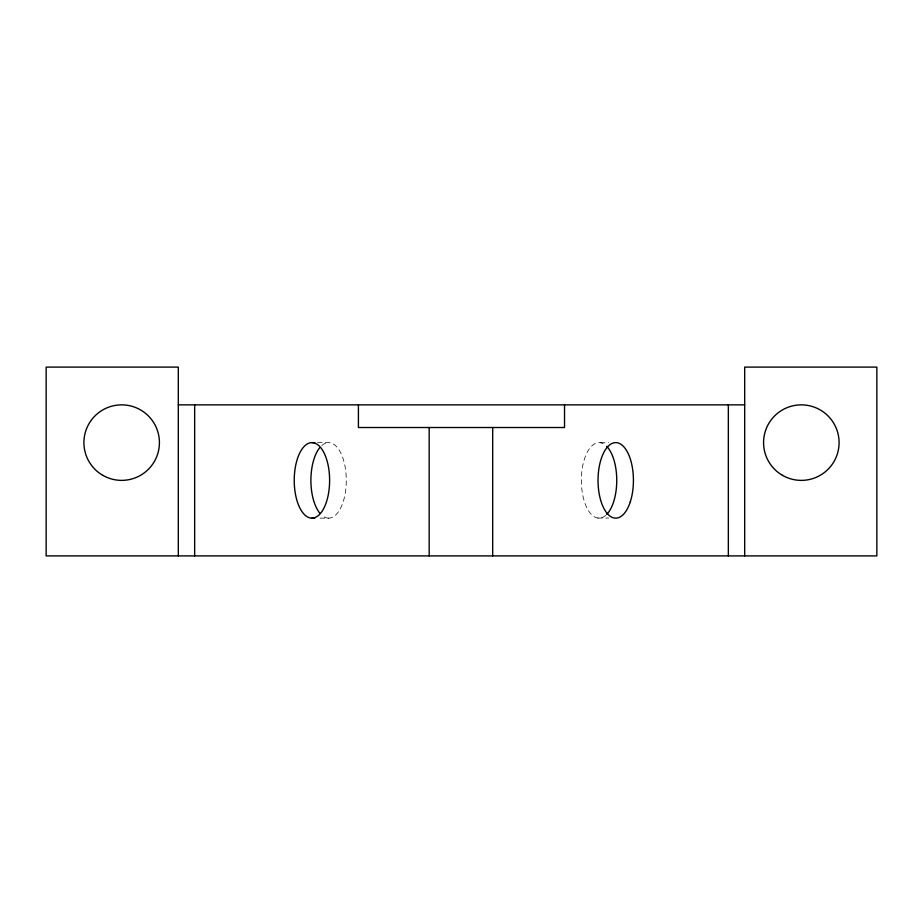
<?xml version="1.0" encoding="UTF-8"?>
<svg xmlns="http://www.w3.org/2000/svg" width="923" height="923" viewBox="0 0 923 923"><rect width="100%" height="100%" fill="white"/><g stroke="black" fill="none" stroke-linecap="round" stroke-linejoin="round"><path stroke-width="0.69" stroke-dasharray="4.62 3.46" d="M317.477 442.625L328.6 442.625A37.762 17.699 -90 0 1 346.298 480.375A37.762 17.699 -90 0 1 328.6 518.138L317.477 518.138M600.388 442.728L608.73 442.728M597.712 518.034L608.822 518.034M328.6 518.138A37.762 17.699 90 0 1 321.827 515.265M321.827 445.497A37.762 17.699 90 0 1 328.6 442.625M605.661 515.415A37.762 17.699 -90 0 1 581.352 481.229A37.762 17.699 -90 0 1 604.911 444.748"/><path stroke-width="1.38" d="M178.312 404.862L744.688 404.862M314.697 518.138L311.916 518.138A37.762 17.699 90 0 1 294.229 480.375A37.762 17.699 90 0 1 311.916 442.625L314.697 442.625M744.688 555.9L744.688 367.1L876.85 367.1L876.85 555.9L46.15 555.9L46.15 367.1L178.312 367.1L178.312 555.9M728.339 404.862L728.339 555.9M564.53 404.862L564.53 427.522L358.412 427.522L358.412 404.862M492.686 427.522L492.686 555.9M429.183 427.522L429.183 555.9M194.661 404.862L194.661 555.9M319.75 513.084A37.762 17.699 90 0 1 319.75 447.678M311.916 442.625A37.762 17.699 -90 0 1 329.615 480.375A37.762 17.699 -90 0 1 311.916 518.138M606.63 446.259A37.762 17.699 -90 0 1 616.749 480.272A37.762 17.699 -90 0 1 606.711 514.423M782.45 475.322A37.762 37.762 0 0 0 839.088 442.625A37.762 37.762 0 0 0 782.45 409.916A37.762 37.762 0 0 0 782.45 475.322M102.788 475.322A37.762 37.762 0 0 0 159.425 442.625A37.762 37.762 0 0 0 102.788 409.916A37.762 37.762 0 0 0 102.788 475.322M630.34 501.685A37.762 17.699 -90 0 0 617.072 442.728A37.762 17.699 -90 0 0 599.777 496.724A37.762 17.699 -90 0 0 630.34 501.685"/></g></svg>
